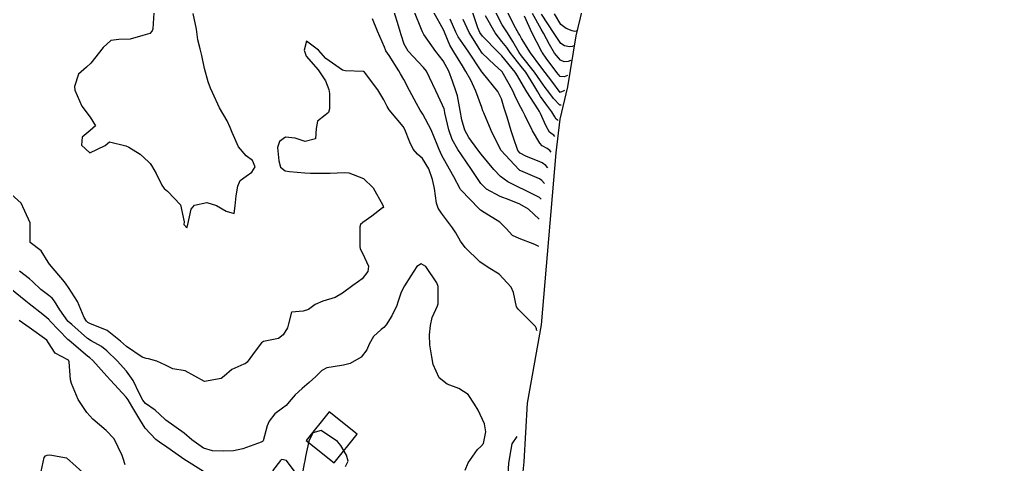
# Model space of a CAD drawing. Header units: metres. Extents: x 298520 to 308411, y 7433745 to 7450750.
# Drawn here: x 300615.8 to 300715.9, y 7446439.4 to 7446484.9 of the extents above; entities that cross this region are included whole.
import ezdxf

# ---------------------------------------------------------------- set-up
doc = ezdxf.new("R2010")
doc.units = ezdxf.units.M
doc.header["$LTSCALE"] = 10
doc.linetypes.add('DASHED', pattern=[0.75, 0.5, -0.25])
for name, color, linetype in [('Area', 45, 'Continuous'), ('Curvas de Nivel 1m', 11, 'Continuous'), ('Curvas de Nivel 5m', 15, 'Continuous'), ('Edificações', 30, 'Continuous'), ('Vias Secundárias', 230, 'DASHED')]:
    doc.layers.add(name, color=color, linetype=linetype)

msp = doc.modelspace()

# ---------------------------------------------------------------- linework, layer by layer
at = {"layer": 'Area'}
msp.add_polyline3d([(300715.94, 7446603.59, 692.84), (300691.58, 7446558, 695.87), (300691.55, 7446557.91, 695.95), (300691.09, 7446556.93, 696.17), (300690.4, 7446554.92, 696.86), (300689.6, 7446551.84, 697.11), (300687.2, 7446542.88, 696.89), (300685.98, 7446538.75, 697.65), (300685.67, 7446537.78, 697.34), (300683.99, 7446529.97, 698.82), (300683.94, 7446529.6, 698.91), (300683.72, 7446528.53, 699.07), (300679.14, 7446510.29, 690), (300672.63, 7446483.19, 680.59), (300671.78, 7446477.96, 678.68), (300671.01, 7446474.67, 679.31), (300670.6, 7446471.24, 676.88), (300669.1, 7446453.65, 670.8), (300667.66, 7446445.62, 668.31), (300667.32, 7446439.61, 668.87), (300666.65, 7446432.79, 668.11)], dxfattribs=at)
at = {"layer": 'Curvas de Nivel 1m', "flags": 128}
for points, elevation in [([(300629.51, 7446485.53), (300629.39, 7446483.92), (300629.33, 7446483.69), (300629.1, 7446483.44), (300628.38, 7446483.22), (300627.09, 7446482.86), (300625.93, 7446482.8), (300625.09, 7446482.72), (300624.32, 7446481.98), (300623.07, 7446480.41), (300622.6, 7446480), (300621.8, 7446479.26), (300621.38, 7446478.02), (300621.43, 7446477.62), (300622.13, 7446476.01), (300623, 7446474.86), (300623.53, 7446473.99), (300622.98, 7446473.5), (300622.17, 7446472.81), (300622.11, 7446472.01), (300622.96, 7446471.22), (300624.51, 7446471.98), (300624.97, 7446472.35), (300626.63, 7446471.95), (300626.96, 7446471.8), (300628.1, 7446471.08), (300628.95, 7446470.32), (300629.13, 7446470.12), (300629.27, 7446469.93), (300629.74, 7446469.11), (300630.32, 7446467.91), (300630.57, 7446467.57), (300630.91, 7446467.31), (300632.22, 7446465.89), (300632.6, 7446464.15), (300632.57, 7446463.88), (300632.86, 7446463.55), (300632.98, 7446463.88), (300633.3, 7446465.47), (300633.66, 7446465.87), (300634.9, 7446466.14), (300635.89, 7446465.84), (300636.88, 7446465.26), (300637.7, 7446465.01), (300637.8, 7446465.82), (300637.91, 7446466.81), (300638.09, 7446467.82), (300638.34, 7446468.4), (300638.93, 7446468.83), (300639.51, 7446469.23), (300639.85, 7446469.8), (300639.6, 7446470.45), (300638.95, 7446470.91), (300638.17, 7446471.82), (300637.49, 7446473.31), (300637.31, 7446473.83), (300636.99, 7446474.49), (300636.22, 7446475.84), (300635.49, 7446477.39), (300635.28, 7446477.85), (300635.04, 7446478.5), (300634.67, 7446479.86), (300634.4, 7446481.18), (300634.22, 7446481.86), (300634.01, 7446482.79), (300633.86, 7446483.87), (300633.52, 7446485.48)], 669), ([(300668.88, 7446464.45), (300667.79, 7446465.46), (300666.9, 7446465.99), (300665.82, 7446466.4), (300664.91, 7446466.77), (300663.5, 7446467.51), (300662.92, 7446468.08), (300661.99, 7446469.53), (300660.96, 7446471.03), (300660.59, 7446471.55), (300659.99, 7446472.58), (300659.64, 7446473.56), (300659.25, 7446475.32), (300659.21, 7446475.57), (300659.17, 7446475.72), (300659.02, 7446476.1), (300658.31, 7446477.58), (300657.69, 7446478.94), (300657.36, 7446479.59), (300657.06, 7446479.95), (300655.51, 7446481.61), (300655.09, 7446482.32), (300654.77, 7446483.29), (300654.68, 7446483.62), (300654.51, 7446484.22), (300654.07, 7446485.63)], 671), ([(300669.11, 7446466.48), (300668.91, 7446466.67), (300667.3, 7446467.47), (300666.91, 7446467.64), (300665.68, 7446468.25), (300664.93, 7446468.82), (300664.27, 7446469.51), (300662.96, 7446471.07), (300662.61, 7446471.52), (300661.71, 7446472.8), (300661.3, 7446473.54), (300661, 7446474.61), (300660.83, 7446475.54), (300660.53, 7446477.05), (300660.37, 7446477.55), (300660.03, 7446478.54), (300659.67, 7446479.56), (300659.07, 7446480.62), (300658.32, 7446481.58), (300657.1, 7446483.31), (300656.95, 7446483.59), (300656.86, 7446483.84), (300656.16, 7446485.6)], 672), ([(300669.45, 7446468.09), (300669.17, 7446468.41), (300668.92, 7446468.57), (300667.02, 7446469.38), (300666.93, 7446469.42), (300666.9, 7446469.44), (300666.85, 7446469.47), (300664.96, 7446471.5), (300663.97, 7446473.51), (300663.22, 7446475.31), (300663.14, 7446475.52), (300663.02, 7446475.87), (300662.43, 7446477.53), (300661.9, 7446478.67), (300661.41, 7446479.54), (300661.06, 7446480.13), (300660.17, 7446481.55), (300659.77, 7446482.24), (300659.2, 7446483.57), (300659.11, 7446483.79), (300658.11, 7446485.58)], 673), ([(300670.48, 7446472.91), (300670.38, 7446473.02), (300670.21, 7446473.12), (300669.94, 7446473.34), (300669.56, 7446474.01), (300669.01, 7446475.25), (300668.91, 7446475.45), (300668.74, 7446475.72), (300667.63, 7446477.46), (300667.04, 7446478.46), (300666.68, 7446479.1), (300666.42, 7446479.48), (300665.08, 7446481.14), (300664.74, 7446481.5), (300663.1, 7446483.15), (300662.84, 7446483.52), (300662.63, 7446484), (300662.1, 7446485.53)], 676), ([(300669.79, 7446469.7), (300669.57, 7446469.94), (300669.19, 7446470.19), (300668.95, 7446470.3), (300667.52, 7446470.89), (300666.96, 7446471.2), (300666.72, 7446471.47), (300666.26, 7446472.76), (300666.03, 7446473.48), (300665.62, 7446474.88), (300665.42, 7446475.49), (300665.31, 7446475.79), (300665.03, 7446476.76), (300664.66, 7446477.5), (300663.05, 7446479.48), (300663.02, 7446479.52), (300662.97, 7446479.61), (300661.7, 7446481.53), (300661.09, 7446482.39), (300660.62, 7446483.07), (300660.37, 7446483.55), (300659.79, 7446484.89)], 674), ([(300670.82, 7446474.52), (300670.79, 7446474.56), (300670.72, 7446474.59), (300670.63, 7446474.67), (300670.49, 7446474.91), (300670.19, 7446475.43), (300669.68, 7446476.11), (300669.03, 7446477), (300668.75, 7446477.45), (300668.33, 7446478.16), (300667.52, 7446479.47), (300667.06, 7446480.06), (300665.92, 7446481.49), (300665.58, 7446481.98), (300665.09, 7446482.61), (300664.39, 7446483.51), (300663.4, 7446485.25)], 677), ([(300671.15, 7446476.09), (300671.02, 7446476.11), (300670.37, 7446476.77), (300669.87, 7446477.44), (300669.51, 7446477.92), (300669.04, 7446478.58), (300668.42, 7446479.46), (300667.08, 7446481.13), (300666.85, 7446481.47), (300666.21, 7446482.6), (300665.64, 7446483.49), (300665.12, 7446484.32), (300664.48, 7446485.51)], 678), ([(300671.47, 7446477.61), (300671.03, 7446477.41), (300670.18, 7446478.56), (300669.51, 7446479.44), (300669.06, 7446480.03), (300668.02, 7446481.46), (300667.1, 7446482.92), (300666.9, 7446483.27), (300666.78, 7446483.47), (300666.35, 7446484.25), (300665.71, 7446485.49)], 679), ([(300672.12, 7446480.65), (300671.86, 7446480.56), (300671.43, 7446480.52), (300671.07, 7446480.69), (300670.46, 7446481.43), (300669.95, 7446482.29), (300669.35, 7446483.45), (300669.11, 7446483.88), (300668.21, 7446485.46)], 681), ([(300672.44, 7446482.16), (300672.27, 7446482.1), (300671.98, 7446482.08), (300671.47, 7446482.16), (300671.09, 7446482.42), (300670.69, 7446483.01), (300670.44, 7446483.43), (300669.13, 7446485.41)], 682), ([(300672.77, 7446483.68), (300672.67, 7446483.65), (300672.52, 7446483.64), (300672.25, 7446483.7), (300671.65, 7446483.95), (300671.12, 7446484.36), (300670.46, 7446485.43)], 683), ([(300668.66, 7446453.09), (300668.64, 7446453.07), (300668.63, 7446453.13), (300668.63, 7446453.22), (300668.6, 7446453.31), (300668.5, 7446453.45), (300666.77, 7446455.19), (300666.58, 7446455.47), (300666.25, 7446456.94), (300666.02, 7446457.48), (300664.81, 7446458.8), (300663.68, 7446459.51), (300662.83, 7446460.07), (300661.31, 7446461.54), (300660.85, 7446462.18), (300660.36, 7446463.05), (300660.03, 7446463.55), (300658.89, 7446465.05), (300658.56, 7446465.57), (300658.41, 7446466.06), (300658.19, 7446467.58), (300657.99, 7446468.51), (300657.6, 7446469.58), (300656.95, 7446470.63), (300656.45, 7446471.09), (300656.01, 7446471.6), (300655.66, 7446472.3), (300655.16, 7446473.61), (300654.99, 7446473.91), (300653.55, 7446475.63), (300653.35, 7446475.97), (300653.02, 7446476.66), (300652.39, 7446477.65), (300651.05, 7446479.46), (300650.93, 7446479.54), (300649.05, 7446479.61), (300648.79, 7446479.69), (300647.07, 7446480.87), (300646.34, 7446481.72), (300645.09, 7446482.66), (300644.88, 7446481.73), (300645.07, 7446481.12), (300646.31, 7446479.72), (300647.04, 7446478.58), (300647.39, 7446477.71), (300647.45, 7446477.28), (300647.46, 7446475.71), (300647.36, 7446475.35), (300647, 7446475.06), (300646.24, 7446474.47), (300646.11, 7446473.72), (300646.02, 7446472.67), (300644.97, 7446472.38), (300643.96, 7446472.73), (300642.97, 7446472.81), (300642.34, 7446472.39), (300642.15, 7446471.77), (300642.29, 7446470.42), (300642.46, 7446469.76), (300642.94, 7446469.39), (300643.38, 7446469.31), (300644.93, 7446469.18), (300645.5, 7446469.15), (300646.93, 7446469.13), (300647.51, 7446469.13), (300648.94, 7446469.22), (300649.44, 7446469.18), (300650.93, 7446468.59), (300651.91, 7446467.65), (300652.9, 7446465.87), (300652.98, 7446465.64), (300652.92, 7446465.61), (300652.89, 7446465.6), (300651.78, 7446464.75), (300650.87, 7446464.11), (300650.63, 7446463.9), (300650.56, 7446463.66), (300650.55, 7446463.36), (300650.55, 7446461.66), (300650.59, 7446461.41), (300650.84, 7446460.96), (300651.43, 7446459.65), (300651.39, 7446459.08), (300650.8, 7446458.33), (300650.42, 7446458.05), (300649.83, 7446457.67), (300648.78, 7446456.88), (300648.04, 7446456.44), (300646.78, 7446456.05), (300645.99, 7446455.72), (300645.3, 7446455.2), (300644.76, 7446455.03), (300643.57, 7446454.94), (300643.28, 7446453.75), (300643.16, 7446453.34), (300642.73, 7446452.6), (300642.26, 7446452.23), (300640.72, 7446451.92), (300640.52, 7446451.78), (300639.87, 7446450.95), (300639.05, 7446449.8), (300638.85, 7446449.65), (300638.7, 7446449.6), (300637.46, 7446449.05), (300636.68, 7446448.37), (300636.37, 7446448.14), (300634.67, 7446447.85), (300632.69, 7446448.93), (300631.43, 7446449.15), (300630.7, 7446449.5), (300629.81, 7446449.91), (300628.94, 7446450.16), (300628.71, 7446450.19), (300628.3, 7446450.34), (300626.72, 7446451.41), (300626.09, 7446451.96), (300624.74, 7446453.06), (300622.97, 7446453.78), (300622.75, 7446453.88), (300622.62, 7446454), (300622.37, 7446454.39), (300621.69, 7446456.01), (300620.79, 7446457.45), (300620.55, 7446457.78), (300620.36, 7446458.02), (300618.82, 7446459.84), (300618.69, 7446460.04), (300617.98, 7446461.2), (300616.84, 7446462.07), (300616.87, 7446464.07), (300615.93, 7446466.08), (300614.9, 7446467)], 669), ([(300661.34, 7446438.77), (300661.63, 7446439.53), (300662.6, 7446440.87), (300662.93, 7446441.19), (300663.2, 7446441.51), (300663.44, 7446442.69), (300663.31, 7446443.51), (300662.64, 7446444.89), (300662.28, 7446445.53), (300661.62, 7446446.5), (300660.67, 7446447.12), (300659.48, 7446447.56), (300658.68, 7446448.2), (300658.07, 7446449.58), (300657.92, 7446450.37), (300657.73, 7446451.58), (300657.69, 7446452.62), (300657.79, 7446453.58), (300657.95, 7446454.38), (300658.49, 7446455.57), (300658.56, 7446455.79), (300658.57, 7446457.57), (300658.44, 7446457.93), (300657.31, 7446459.59), (300656.83, 7446459.87), (300656.38, 7446459.6), (300655.78, 7446458.63), (300655.11, 7446457.62), (300654.79, 7446456.96), (300654.44, 7446455.96), (300654.33, 7446455.62), (300653.83, 7446454.55), (300653.24, 7446453.64), (300653.01, 7446453.37), (300652.74, 7446453.16), (300651.94, 7446452.43), (300651.51, 7446451.65), (300651.29, 7446451.08), (300650.71, 7446450.32), (300649.58, 7446449.68), (300648.88, 7446449.51), (300648.7, 7446449.48), (300647.18, 7446449.22), (300646.69, 7446448.97), (300646.05, 7446448.35), (300645.39, 7446447.73), (300644.67, 7446447.13), (300643.93, 7446446.48), (300643.32, 7446445.75), (300643.01, 7446445.39), (300642.65, 7446445.12), (300641.87, 7446444.54), (300641.29, 7446443.77), (300641.1, 7446443.3), (300640.68, 7446441.78), (300640.65, 7446441.73), (300640.6, 7446441.7), (300640.47, 7446441.65), (300638.59, 7446440.95), (300637.65, 7446440.76), (300636.59, 7446440.7), (300635.49, 7446440.74), (300634.59, 7446441.02), (300633.4, 7446441.87), (300632.61, 7446442.54), (300630.73, 7446443.9), (300630.63, 7446443.99), (300629.64, 7446444.91), (300628.65, 7446445.6), (300628.36, 7446445.93), (300628.02, 7446446.57), (300627.37, 7446447.94), (300626.69, 7446448.91), (300625.74, 7446449.96), (300624.71, 7446450.98), (300624.14, 7446451.41), (300623.08, 7446451.99), (300622.73, 7446452.23), (300621.1, 7446453.66), (300620.75, 7446453.98), (300620.72, 7446454.02), (300619.9, 7446455.17), (300619.33, 7446456.04), (300619.1, 7446456.37), (300618.78, 7446456.63), (300617.96, 7446457.23), (300617.1, 7446458.07), (300616.8, 7446458.35), (300615.77, 7446459.12)], 668), ([(300634.56, 7446438.65), (300632.58, 7446439.88), (300630.6, 7446441.29), (300630.23, 7446441.54), (300629.71, 7446441.91), (300628.62, 7446443.08), (300628.07, 7446443.94), (300627.26, 7446445.33), (300626.87, 7446445.95), (300626.66, 7446446.24), (300625.07, 7446447.97), (300624.68, 7446448.4), (300623.26, 7446449.99), (300622.95, 7446450.25), (300622.71, 7446450.44), (300620.83, 7446452.02), (300620.72, 7446452.12), (300618.87, 7446454.05), (300618.82, 7446454.11), (300618.75, 7446454.18), (300618.14, 7446454.68), (300616.77, 7446455.77), (300616.4, 7446456.07), (300614.79, 7446457.39)], 667), ([(300626.57, 7446439.3), (300626.35, 7446439.95), (300626.26, 7446440.28), (300625.46, 7446441.96), (300624.62, 7446442.83), (300623.28, 7446443.99), (300622.96, 7446444.32), (300622.64, 7446444.68), (300621.77, 7446446.01), (300621.07, 7446447.62), (300620.99, 7446448.02), (300620.86, 7446449.86), (300620.78, 7446450.02), (300620.7, 7446450.07), (300619.41, 7446450.74), (300618.72, 7446451.78), (300618.55, 7446452.05), (300616.74, 7446453.37), (300615.74, 7446454.08)], 666), ([(300649.1, 7446439.16), (300649.36, 7446439.68), (300649.21, 7446440.3), (300648.6, 7446441.28), (300648.27, 7446441.69), (300646.62, 7446442.84), (300645.75, 7446442.59), (300645.34, 7446441.73), (300645.01, 7446440.16), (300644.93, 7446439.73), (300644.87, 7446439.45), (300644.55, 7446437.74), (300643.06, 7446439.76), (300642.58, 7446439.86), (300642.52, 7446439.83), (300642.45, 7446439.76), (300641.64, 7446438.69)], 667), ([(300666.61, 7446442.2), (300666.1, 7446441.48), (300665.99, 7446440.87), (300665.77, 7446439.48), (300665.7, 7446438.35), (300665.74, 7446437.48), (300665.71, 7446436.64), (300665.5, 7446435.49), (300665.44, 7446434.4), (300666.51, 7446433.87)], 668), ([(300617.98, 7446438.64), (300618.29, 7446440.05), (300618.41, 7446440.23), (300618.59, 7446440.31), (300618.87, 7446440.33), (300620.58, 7446440.02), (300622.56, 7446438.26)], 666)]:
    msp.add_lwpolyline(points, dxfattribs=dict(at, elevation=elevation))
at = {"layer": 'Curvas de Nivel 5m', "flags": 128}
for points, elevation in [([(300668.84, 7446461.65), (300668.46, 7446461.84), (300666.85, 7446462.45), (300666.16, 7446462.78), (300665.5, 7446463.49), (300664.87, 7446464.13), (300663.27, 7446465.13), (300662.89, 7446465.37), (300662.71, 7446465.52), (300660.91, 7446467.39), (300660.85, 7446467.48), (300660.82, 7446467.54), (300660.16, 7446468.78), (300659.74, 7446469.56), (300658.95, 7446470.96), (300658.66, 7446471.57), (300658.47, 7446472.08), (300657.86, 7446473.58), (300657.01, 7446475.17), (300656.74, 7446475.59), (300656.34, 7446476.28), (300655.64, 7446477.6), (300655.04, 7446478.72), (300654.73, 7446479.29), (300654.54, 7446479.62), (300653.54, 7446481.17), (300653.23, 7446481.64), (300653.18, 7446481.74), (300653.09, 7446482.02), (300652.37, 7446483.65), (300651.85, 7446484.92)], 670), ([(300670.13, 7446471.3), (300669.97, 7446471.47), (300669.7, 7446471.65), (300669.21, 7446471.93), (300668.97, 7446472.2), (300668.2, 7446473.46), (300667.45, 7446475.02), (300667.23, 7446475.47), (300667.02, 7446475.86), (300666.47, 7446476.92), (300666.22, 7446477.48), (300665.81, 7446478.26), (300665.1, 7446479.5), (300665.05, 7446479.56), (300664.33, 7446480.24), (300663.08, 7446481.42), (300663, 7446481.52), (300662.81, 7446481.8), (300661.73, 7446483.53), (300661.12, 7446484.87)], 675), ([(300671.8, 7446479.13), (300671.45, 7446479), (300671.05, 7446479.04), (300670.85, 7446479.22), (300670.69, 7446479.43), (300669.6, 7446480.92), (300669.22, 7446481.45), (300669.17, 7446481.53), (300669.09, 7446481.69), (300668.17, 7446483.46), (300667.4, 7446485.19)], 680)]:
    msp.add_lwpolyline(points, dxfattribs=dict(at, elevation=elevation))
at = {"layer": 'Edificações'}
msp.add_lwpolyline([(300647.42, 7446444.74), (300645.07, 7446441.8), (300647.92, 7446439.52), (300650.27, 7446442.46)], close=True, dxfattribs=at)
at = {"layer": 'Vias Secundárias'}
msp.add_lwpolyline([(300594.75, 7446568.76), (300595.93, 7446565.09, 0.052964), (300598.29, 7446559.73, 0.005463), (300605.11, 7446548.16, 0.016279), (300615.85, 7446531.61, -0.030484), (300621.7, 7446522.02, -0.034706), (300628.11, 7446507.54, -0.349189), (300624.24, 7446496.02, -0.035518), (300613.48, 7446490.09, -0.080028), (300608.43, 7446488.67, 0.08846), (300592.94, 7446484.05, 0.055198), (300581.62, 7446476.7, 0.03524), (300577.91, 7446473.19, -0.015693), (300579.62, 7446471.88, -0.021492), (300585.56, 7446466.55, -0.024157), (300587.29, 7446464.69, 0.01268), (300589.98, 7446461.65, 0.018785), (300595.85, 7446455.83, -0.020394), (300597.56, 7446454.12, -0.005402), (300600.18, 7446451.21, 0.012543), (300606.41, 7446444.5, 0.004942), (300618.05, 7446432.82, -0.001475)], format="xyb", dxfattribs=at)

doc.saveas('drawing.dxf')
